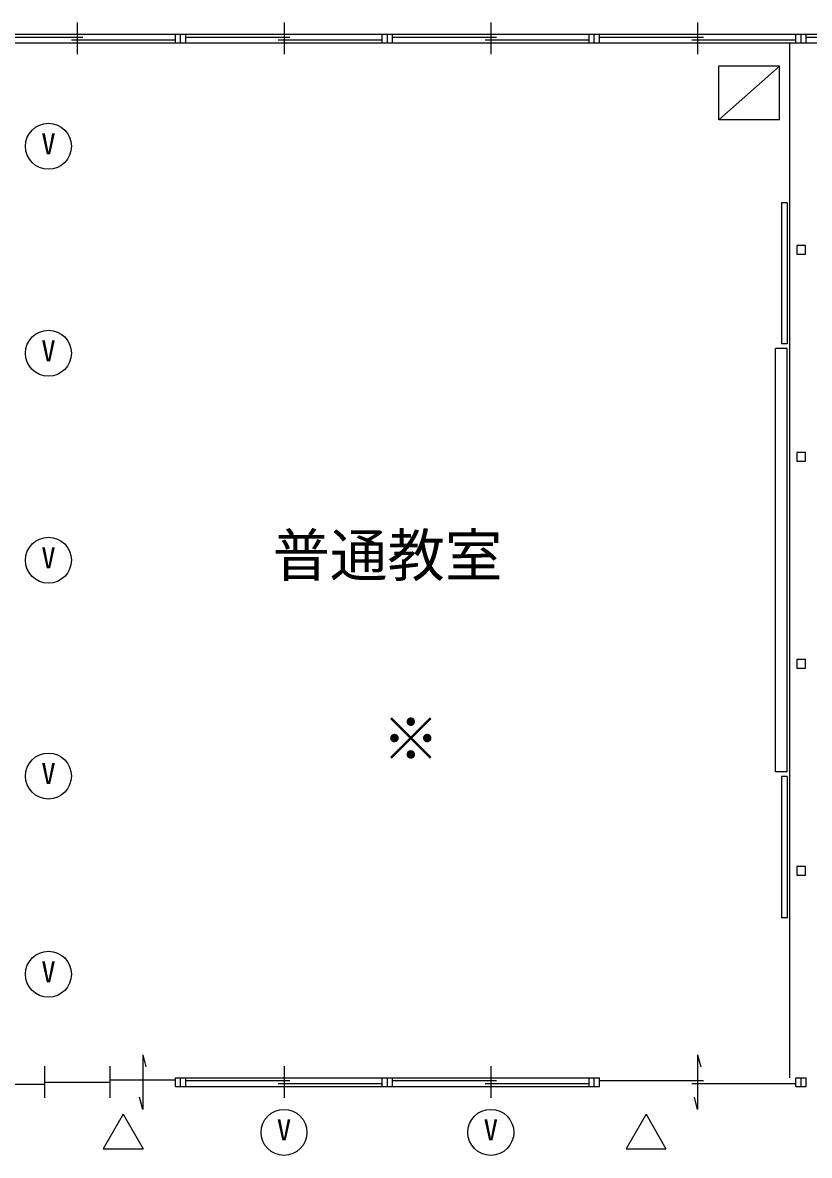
# Model space of a CAD drawing. Units: millimetres at full size, sheet at 1:100. Extents: x -84100 to 167013, y -59450 to 59350.
# Drawn here: x -31028 to -24181, y 31525 to 41375 of the extents above; entities that cross this region are included whole.
import ezdxf
from ezdxf.enums import TextEntityAlignment as Align

# ---------------------------------------------------------------- set-up
doc = ezdxf.new("R2010")
doc.units = ezdxf.units.MM
doc.header["$LTSCALE"] = 100
for name, color, linetype, lineweight in [('0-2_間仕切り', 5, 'Continuous', 9), ('0-4_通り芯', 3, 'Continuous', 9), ('0-7_作図線', 7, 'Continuous', 9), ('0-E_屋根', 2, 'Continuous', 9), ('3-1', 5, 'Continuous', 9), ('3-3', 4, 'Continuous', 9)]:
    doc.layers.add(name, color=color, linetype=linetype, lineweight=lineweight)
doc.layers.add('1-E', color=7, linetype='Continuous')
doc.layers.add('2-A', color=7, linetype='Continuous')
doc.styles.add('ＭＳ ゴシック', font='')
doc.styles.get('ＭＳ ゴシック').set_extended_font_data('MS Gothic')

msp = doc.modelspace()

# ---------------------------------------------------------------- linework, layer by layer
at = {"layer": '0-2_間仕切り'}
for p, q in [((-30553.5, 41375.1), (-30553.5, 41100.1)), ((-28753.5, 41375.1), (-28753.5, 41100.1)), ((-26953.5, 41375.1), (-26953.5, 41100.1)), ((-25153.5, 41375.1), (-25153.5, 41100.1)), ((-31408.5, 41275.1), (-29698.5, 41275.1)), ((-29608.5, 41275.1), (-27898.5, 41275.1)), ((-27808.5, 41275.1), (-26098.5, 41275.1)), ((-26008.5, 41275.1), (-24298.5, 41275.1)), ((-24208.5, 41275.1), (-22498.5, 41275.1)), ((-31408.5, 41250.1), (-30503.5, 41250.1)), ((-31408.5, 41200.1), (-29698.5, 41200.1)), ((-30603.5, 41225.1), (-29698.5, 41225.1)), ((-29608.5, 41250.1), (-28703.5, 41250.1)), ((-29608.5, 41200.1), (-27898.5, 41200.1)), ((-28803.5, 41225.1), (-27898.5, 41225.1)), ((-27808.5, 41250.1), (-26903.5, 41250.1)), ((-27808.5, 41200.1), (-26098.5, 41200.1)), ((-27003.5, 41225.1), (-26098.5, 41225.1)), ((-26008.5, 41250.1), (-25103.5, 41250.1)), ((-26008.5, 41200.1), (-24298.5, 41200.1)), ((-25203.5, 41225.1), (-24298.5, 41225.1)), ((-24208.5, 41250.1), (-23303.5, 41250.1)), ((-24208.5, 41200.1), (-22498.5, 41200.1)), ((-29983.5, 32400.1), (-29955.1, 32293.9)), ((-29983.5, 32400.1), (-29983.5, 31925.1)), ((-25153.5, 32400.1), (-25125.1, 32293.9)), ((-25153.5, 32400.1), (-25153.5, 31925.1)), ((-30838.5, 32300.1), (-30838.5, 32025.1)), ((-30268.5, 32300.1), (-30268.5, 32025.1)), ((-28753.5, 32300.1), (-28753.5, 32025.1)), ((-26953.5, 32300.1), (-26953.5, 32025.1)), ((-31408.5, 32143.8), (-30838.5, 32143.8)), ((-30838.5, 32162.6), (-30268.5, 32162.6)), ((-30268.5, 32181.3), (-29698.5, 32181.3)), ((-29608.5, 32200.1), (-27898.5, 32200.1)), ((-29608.5, 32175.1), (-28703.5, 32175.1)), ((-29608.5, 32125.1), (-27898.5, 32125.1)), ((-28803.5, 32150.1), (-27898.5, 32150.1)), ((-27808.5, 32200.1), (-26098.5, 32200.1)), ((-27808.5, 32175.1), (-26903.5, 32175.1)), ((-27808.5, 32125.1), (-26098.5, 32125.1)), ((-27003.5, 32150.1), (-26098.5, 32150.1)), ((-26008.5, 32175.1), (-25103.5, 32175.1)), ((-25203.5, 32150.1), (-24298.5, 32150.1)), ((-29983.5, 31925.1), (-30012, 32031.2)), ((-25153.5, 31925.1), (-25182, 32031.2))]:
    msp.add_line(p, q, dxfattribs=at)
at = {"layer": '0-4_通り芯'}
msp.add_line((-24353.5, 41200.1), (-24353.5, 32200.1), dxfattribs=at)
at = {"layer": '0-7_作図線'}
for p, q in [((-29698.5, 41200.1), (-29698.5, 41275.1)), ((-29698.5, 41275.1), (-29608.5, 41275.1)), ((-29653.5, 41200.1), (-29653.5, 41275.1)), ((-29608.5, 41200.1), (-29608.5, 41275.1)), ((-27898.5, 41200.1), (-27898.5, 41275.1)), ((-27898.5, 41275.1), (-27808.5, 41275.1)), ((-27853.5, 41200.1), (-27853.5, 41275.1)), ((-27808.5, 41200.1), (-27808.5, 41275.1)), ((-26098.5, 41200.1), (-26098.5, 41275.1)), ((-26098.5, 41275.1), (-26008.5, 41275.1)), ((-26053.5, 41200.1), (-26053.5, 41275.1)), ((-26008.5, 41200.1), (-26008.5, 41275.1)), ((-24298.5, 41200.1), (-24298.5, 41275.1)), ((-24298.5, 41275.1), (-24208.5, 41275.1)), ((-24253.5, 41200.1), (-24253.5, 41275.1)), ((-24208.5, 41200.1), (-24208.5, 41275.1)), ((-29698.5, 41200.1), (-29608.5, 41200.1)), ((-27898.5, 41200.1), (-27808.5, 41200.1)), ((-26098.5, 41200.1), (-26008.5, 41200.1)), ((-24298.5, 41200.1), (-24208.5, 41200.1)), ((-29698.5, 32125.1), (-29698.5, 32200.1)), ((-29698.5, 32200.1), (-29608.5, 32200.1)), ((-29698.5, 32125.1), (-29608.5, 32125.1)), ((-29653.5, 32125.1), (-29653.5, 32200.1)), ((-29608.5, 32125.1), (-29608.5, 32200.1)), ((-27898.5, 32125.1), (-27898.5, 32200.1)), ((-27898.5, 32200.1), (-27808.5, 32200.1)), ((-27898.5, 32125.1), (-27808.5, 32125.1)), ((-27853.5, 32125.1), (-27853.5, 32200.1)), ((-27808.5, 32125.1), (-27808.5, 32200.1)), ((-26098.5, 32125.1), (-26098.5, 32200.1)), ((-26098.5, 32200.1), (-26008.5, 32200.1)), ((-26098.5, 32125.1), (-26008.5, 32125.1)), ((-26053.5, 32125.1), (-26053.5, 32200.1)), ((-26008.5, 32125.1), (-26008.5, 32200.1)), ((-24298.5, 32125.1), (-24298.5, 32200.1)), ((-24298.5, 32200.1), (-24208.5, 32200.1)), ((-24298.5, 32125.1), (-24208.5, 32125.1)), ((-24253.5, 32125.1), (-24253.5, 32200.1)), ((-24208.5, 32125.1), (-24208.5, 32200.1))]:
    msp.add_line(p, q, dxfattribs=at)
for points in [[(-24291, 39362.6), (-24216, 39362.6), (-24216, 39437.6), (-24291, 39437.6)], [(-24291, 37562.6), (-24216, 37562.6), (-24216, 37637.6), (-24291, 37637.6)], [(-24291, 35762.6), (-24216, 35762.6), (-24216, 35837.6), (-24291, 35837.6)], [(-24291, 33962.6), (-24216, 33962.6), (-24216, 34037.6), (-24291, 34037.6)]]:
    msp.add_lwpolyline(points, close=True, dxfattribs=at)
at = {"layer": '0-E_屋根'}
for p, q in [((-24441.4, 40996.1), (-24968.1, 40530.8)), ((-24441.4, 40996.1), (-24968.1, 40996.1)), ((-24968.1, 40530.8), (-24968.1, 40996.1)), ((-24441.4, 40530.8), (-24441.4, 40996.1)), ((-24441.4, 40530.8), (-24968.1, 40530.8)), ((-24373.5, 39809.2), (-24424.6, 39809.2)), ((-24423.5, 39809.2), (-24423.5, 38581.9)), ((-24373.5, 39809.2), (-24373.5, 38581.9)), ((-24475.8, 34859.2), (-24475.8, 38541)), ((-24373.5, 38541), (-24475.8, 38541)), ((-24373.5, 38581.9), (-24424.6, 38581.9)), ((-24373.5, 34859.2), (-24373.5, 38541)), ((-24373.5, 34859.2), (-24475.8, 34859.2)), ((-24373.5, 34818.3), (-24424.6, 34818.3)), ((-24423.5, 34818.3), (-24423.5, 33591)), ((-24373.5, 34818.3), (-24373.5, 33591)), ((-24373.5, 33591), (-24424.6, 33591))]:
    msp.add_line(p, q, dxfattribs=at)
at = {"layer": '3-1'}
for p, q in [((-30153.9, 31882.7), (-30327.1, 31582.7)), ((-30153.9, 31882.7), (-29980.7, 31582.7)), ((-25602.1, 31882.7), (-25775.3, 31582.7)), ((-25602.1, 31882.7), (-25428.9, 31582.7)), ((-30327.1, 31582.7), (-29980.7, 31582.7)), ((-25775.3, 31582.7), (-25428.9, 31582.7))]:
    msp.add_line(p, q, dxfattribs=at)
at = {"layer": '3-3'}
for centre in [(-30803.5, 40300.1), (-30803.5, 38500.1), (-30803.5, 36700.1), (-30803.5, 34823.8), (-30803.5, 33100.1), (-28753.5, 31725.1), (-26953.5, 31725.1)]:
    msp.add_circle(centre, 200, dxfattribs=at)

# ---------------------------------------------------------------- texts
at = {"layer": '1-E', "style": 'ＭＳ ゴシック'}
msp.add_text('普通教室', height=366.6, dxfattribs=at).set_placement((-28853.5, 36450.1), align=Align.BOTTOM_LEFT)
at = {"layer": '2-A', "style": 'ＭＳ ゴシック'}
msp.add_text('※', height=366.6, dxfattribs=at).set_placement((-27899.8, 34853.9), align=Align.BOTTOM_LEFT)
at = {"layer": '3-3', "style": 'ＭＳ ゴシック'}
for p in [(-30866, 40175.1), (-30866, 38375.1), (-30866, 36575.1), (-30866, 34698.9), (-30866, 32975.1), (-28816, 31600.1), (-27016, 31600.1)]:
    msp.add_text('V', height=183.3, dxfattribs=at).set_placement(p, align=Align.BOTTOM_LEFT)

doc.saveas('drawing.dxf')
